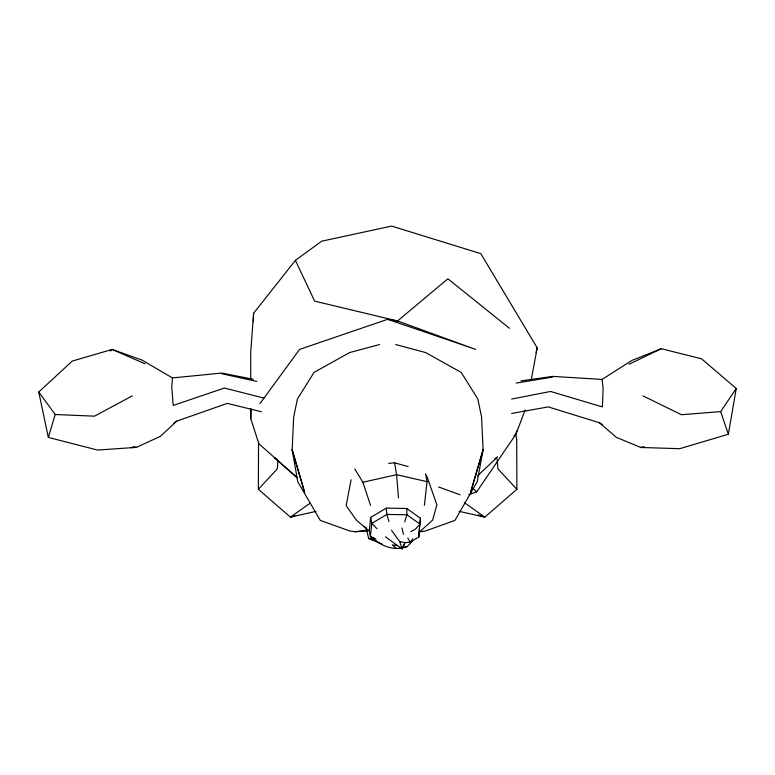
<?xml version="1.0" encoding="UTF-8"?>
<svg xmlns="http://www.w3.org/2000/svg" width="775" height="775" viewBox="0 0 775 775"><rect width="100%" height="100%" fill="white"/><g stroke="black" fill="none" stroke-linecap="round" stroke-linejoin="round"><path stroke-width="1.16" d="M316.064 511.355L290.431 517.148L258.366 489.296L258.521 442.554M296.854 477.313L258.85 443.755L250.771 418.713L251.023 409.123M253.367 321.644L253.59 313.265L295.411 260.352L321.693 241.19L391.627 226.077L480.81 253.648L537.201 347.897L531.262 379.595M418.771 537.182L420.438 518.272L406.836 508.478L386.212 508.138L370.644 517.467L369.249 530.982L370.421 536.407C380.05 545.697 393.894 551.606 407.108 546.646L414.082 539.71L418.771 537.182L419.391 528.405M253.59 313.265L250.722 352.17L250.742 378.791M261.359 411.719L227.249 403.387L176.748 421.135L160.386 436.344L136.439 447.359L97.495 450.052L48.331 437.41L38.75 392.005L72.278 361.073L112.142 349.428L142.125 360.142L172.476 377.938L171.779 387.132L173.193 405.432L224.392 388.033L263.917 398.088M277.983 460.582L277.295 468.865L258.366 489.296M419.624 526.157L420.438 518.272M424.39 505.3L427.044 481.662L425.543 473.603M511.636 413.443L548.303 406.904L599.433 422.753L616.348 437.342L640.692 447.456L679.704 448.696L728.364 434.233L736.25 388.498L701.598 358.844L661.327 348.692L631.761 360.511L602.088 379.43L552.808 376.388L520.994 380.883M351.065 479.802L346.173 505.61L356.481 520.277L369.249 530.982M516.799 430.726L515.937 434.223L476.693 491.844L468.807 494.653M536.058 352.567L537.201 347.897M412.794 538.828L410.13 542.277L405.015 542.587L402.08 548.923L385.456 536.823M48.331 437.41L55.19 414.509L38.75 392.005M404.734 521.866L406.885 514.745L406.836 508.478M525.15 409.975L515.937 434.223L514.009 435.647M642.882 395.822L681.448 414.722L720.663 411.603L736.25 388.498M259.945 403.639L299.567 349.409L387.626 319.31L397.546 320.966L475.685 349.409L387.626 319.31M477.526 475.927L497.472 456.979L494.528 459.032M419.294 532.134L432.644 520.112L436.877 504.767L426.686 475.763M110.321 351.027L112.142 349.428L145.012 363.785M515.666 434.271L516.712 438.96L516.877 489.296L484.821 517.148L459.178 511.355M309.971 503.266L290.431 517.148L294.752 515.627M173.813 423.16L176.748 421.135M132.331 395.841L94.492 416.165L55.19 414.509M410.818 531.631L415.138 529.364L420.098 524.171L406.885 514.745L386.861 514.426L371.758 523.396L370.421 536.407L375.972 539.1M629.009 364.26L661.327 348.692M379.566 344.526L349.651 352.557L314.02 372.417L297.406 399.028L293.677 416.96L292.165 449.849L297.765 481.74L320.278 520.374L349.651 530.952L355.163 531.747L367.185 531.107M354.756 468.943L362.903 482.253L396.587 474.697L427.044 481.662M511.607 399.057L550.589 391.452L602.408 406.923L603.134 388.585L602.088 379.43M644.17 446.768L640.692 447.456L643.957 447.475M516.237 383.082L552.72 377.028M420.089 531.747L425.591 530.952L454.964 520.374L477.197 481.74L483.077 449.849L481.566 416.96L477.836 399.028L461.222 372.417L425.591 352.557L395.676 344.526M355.163 531.747L366.749 530.1M402.535 547.218L407.108 546.646M172.476 377.938L221.611 373.066L253.241 379.237M388.701 463.392L394.572 462.811L408.144 466.579M131.004 447.601L136.439 447.359L132.932 446.807M396.829 545.445L392.257 544.912L396.8 548.7M399.755 541.677L405.015 542.587L402.08 548.923L399.755 541.677L391.491 530.216M372.814 539.371L368.706 538.538L366.149 528.288M221.727 373.705L256.806 381.407M374.625 538.528L372.455 537.86L368.706 538.538L382.056 543.972M478.33 514.862L484.821 517.148L464.293 502.568M370.721 539.022L376.35 540.998M438.631 486.971L460.147 494.818M364.008 526.661L366.12 527.63M277.431 459.575L274.369 457.696L297.009 477.71M599.433 422.753L602.446 424.671M509.475 328.3L447.882 278.797L397.546 320.966L314.631 301.126L295.411 260.352M473.351 488.754L476.693 491.844M377.037 528.753L371.758 523.396L370.644 517.467M516.877 489.296L497.947 468.865L497.172 459.401M407.795 537.937L410.13 542.277M720.663 411.603L728.364 434.233M362.903 482.253L370.537 505.416M388.943 521.614L386.861 514.426L386.212 508.138M401.993 528.066L403.455 534.353M394.572 462.811L396.587 474.697L398.495 497.879M250.761 409.035L250.771 418.713M483.077 449.849L470.59 492.387L483.077 449.849M304.653 492.387L292.165 449.849L304.653 492.387"/></g></svg>
